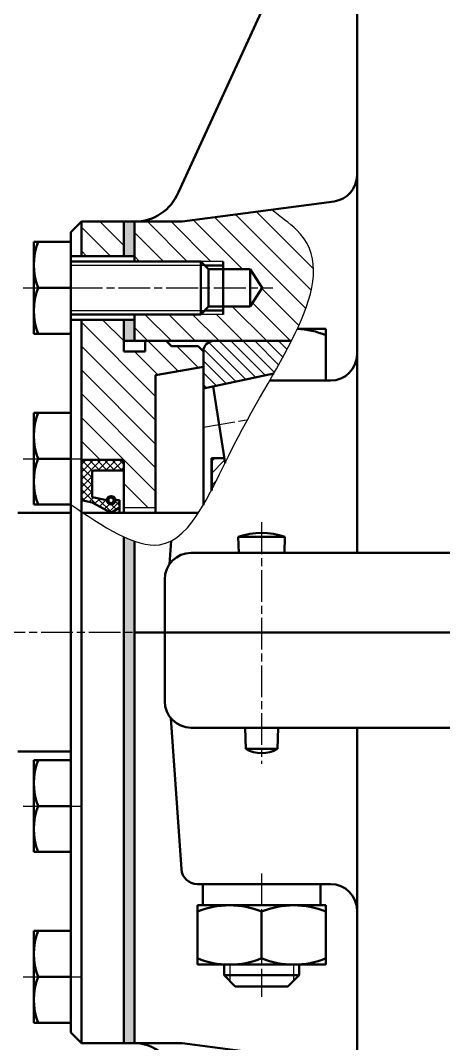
# Model space of a CAD drawing. Header units: millimetres. Extents: x -11122 to -2883, y -3177 to -1688.
# Drawn here: x -3294.5 to -3214.7, y -2631.9 to -2438.9 of the extents above; entities that cross this region are included whole.
import ezdxf

# ---------------------------------------------------------------- set-up
doc = ezdxf.new("R2010")
doc.units = ezdxf.units.MM
doc.header["$LTSCALE"] = 0.5
doc.linetypes.add('AM_ISO08W050', pattern=[18, 12, -1.5, 3, -1.5])
doc.linetypes.add('AM_ISO08W050x2', pattern=[9, 6, -0.75, 1.5, -0.75])
for name, color, linetype, lineweight in [('AM_0', 7, 'Continuous', 50), ('AM_0N', 7, 'Continuous', 50), ('AM_4', 3, 'Continuous', 25), ('AM_7', 4, 'AM_ISO08W050', 25), ('AM_8N', 1, 'Continuous', 25), ('duong_dam', 7, 'Continuous', 50), ('nét đậm', 7, 'Continuous', 50)]:
    doc.layers.add(name, color=color, linetype=linetype, lineweight=lineweight)
pattern_1 = [(135, (0, 0), (-2.245064030267288, -2.245064030267288), [])]

msp = doc.modelspace()

# ---------------------------------------------------------------- hatches: boundary and pattern name
at = {"layer": 'AM_0'}
h = msp.add_hatch(color=4, dxfattribs=at)
h.dxf.hatch_style = 1
h.paths.add_polyline_path([(-3272.997706644492, -2476.81015556756), (-3274.997706644492, -2476.81015556756), (-3274.997706644492, -2483.310155567562), (-3272.997706644492, -2483.310155567562)])
h = msp.add_hatch(color=4, dxfattribs=at)
h.dxf.hatch_style = 1
h.paths.add_polyline_path([(-3272.997706644492, -2495.310155567562), (-3274.997706644492, -2495.310155567562), (-3274.997706644492, -2499.31015556756), (-3272.997706644492, -2499.31015556756)])
h = msp.add_hatch(color=4, dxfattribs=at)
h.dxf.hatch_style = 1
edge = h.paths.add_edge_path()
edge.add_spline(control_points=[(-3272.99770664449, -2537.115731841429), (-3273.650396036097, -2536.887767792009), (-3274.317939845658, -2536.611840888912), (-3274.997706644491, -2536.296447650097)], knot_values=[10.35558727628461, 10.35558727628461, 10.35558727628461, 10.35558727628461, 12.58499194902146, 12.58499194902146, 12.58499194902146, 12.58499194902146], degree=3, periodic=0)
edge.add_line((-3274.997706644491, -2536.296447650097), (-3274.997706644491, -2554.310155567562))
edge.add_line((-3274.997706644491, -2554.310155567562), (-3272.997706644491, -2554.310155567562))
edge.add_line((-3272.997706644491, -2554.310155567562), (-3272.997706644491, -2537.115731841429))
h = msp.add_hatch(color=4, dxfattribs=at)
h.dxf.hatch_style = 1
h.paths.add_polyline_path([(-3272.997706644491, -2554.310155567562), (-3274.997706644491, -2554.310155567562), (-3274.997706644491, -2631.810155567561), (-3272.997706644491, -2631.810155567561)])
at = {"layer": 'AM_7'}
h = msp.add_hatch(dxfattribs=at)
h.set_pattern_fill('ANSI31', color=256, angle=90)
h.set_pattern_definition(pattern_1)
edge = h.paths.add_edge_path()
edge.add_spline(control_points=[(-3242.262882414111, -2497.035953406101), (-3238.797066228366, -2489.583630675783), (-3237.190826732028, -2481.280755434787), (-3245.544095317766, -2475.901433009336), (-3247.059116045538, -2474.555938790736)], knot_values=[62.19194373893563, 62.19194373893563, 62.19194373893563, 62.19194373893563, 84.16502906134838, 90.14529633920203, 90.14529633920304, 90.14529633920304, 90.14529633920304], degree=3, periodic=0)
edge.add_line((-3247.059116045538, -2474.555938790735), (-3263.997706644512, -2476.810155567563))
edge.add_line((-3263.997706644512, -2476.810155567563), (-3270.00158690351, -2476.810155567563))
edge.add_line((-3270.00158690351, -2476.810155567563), (-3272.997706644492, -2476.810155567562))
edge.add_line((-3272.997706644492, -2476.810155567562), (-3272.997706644492, -2484.310155567562))
edge.add_line((-3272.997706644492, -2484.310155567562), (-3260.497706644492, -2484.310155567562))
edge.add_line((-3260.497706644492, -2484.310155567562), (-3256.28103954449, -2484.310155567562))
edge.add_line((-3256.28103954449, -2484.310155567562), (-3256.281039544491, -2485.060150988085))
edge.add_line((-3256.281039544491, -2485.060150988085), (-3256.281038621762, -2485.758658538084))
edge.add_line((-3256.281038621762, -2485.758658538084), (-3251.161642036468, -2485.758651775348))
edge.add_line((-3251.161642036468, -2485.758651775348), (-3248.895428529579, -2489.284395091577))
edge.add_line((-3248.895428529579, -2489.284395091577), (-3251.161632721431, -2492.810145216084))
edge.add_line((-3251.161632721431, -2492.810145216084), (-3256.281029306724, -2492.810151978822))
edge.add_line((-3256.281029306724, -2492.810151978822), (-3256.281028315973, -2493.560150988082))
edge.add_line((-3256.281028315973, -2493.560150988082), (-3256.281028315973, -2494.310155567562))
edge.add_line((-3256.281028315973, -2494.310155567562), (-3260.497706644492, -2494.310155567562))
edge.add_line((-3260.497706644492, -2494.310155567562), (-3272.997706644492, -2494.310155567562))
edge.add_line((-3272.997706644492, -2494.310155567562), (-3272.997706644492, -2499.31015556756))
edge.add_line((-3272.997706644492, -2499.31015556756), (-3244.105197488115, -2499.31015556756))
edge.add_line((-3244.105197488115, -2499.31015556756), (-3243.370660951839, -2499.310155567553))
edge.add_spline(control_points=[(-3243.370660951839, -2499.310155567553), (-3242.98423492132, -2498.54809651663), (-3242.615828018837, -2497.794390148751), (-3242.269377111218, -2497.049914081301)], knot_values=[59.98348533503295, 59.98348533503295, 59.98348533503295, 59.98348533503295, 62.17822384105398, 62.17822384105398, 62.17822384105398, 62.17822384105398], degree=3, periodic=0)
edge.add_spline(control_points=[(-3242.269377111218, -2497.049914081301), (-3242.267211353857, -2497.045260162125), (-3242.265046454501, -2497.040606603653), (-3242.262882414111, -2497.035953406101)], knot_values=[62.17822384105398, 62.17822384105398, 62.17822384105398, 62.17822384105398, 62.19194373893563, 62.19194373893563, 62.19194373893563, 62.19194373893563], degree=3, periodic=0)
h = msp.add_hatch(dxfattribs=at)
h.set_pattern_fill('ANSI31', color=256, angle=90)
h.set_pattern_definition(pattern_1)
h.paths.add_polyline_path([(-3274.997706644492, -2476.81015556756), (-3282.997706644492, -2476.81015556756), (-3282.997706644492, -2483.310155567562), (-3274.997706644492, -2483.310155567562)])
h = msp.add_hatch(dxfattribs=at)
h.set_pattern_fill('ANSI31', color=256, angle=90)
h.set_pattern_definition(pattern_1)
h.paths.add_polyline_path([(-3268.997706644492, -2505.783598393918), (-3259.997706644584, -2504.196655567558), (-3259.997706644584, -2501.31015556756), (-3260.997706644585, -2500.31015556756), (-3265.997706644492, -2500.31015556756), (-3266.997706644492, -2499.31015556756), (-3270.997706644492, -2499.31015556756), (-3270.997706644492, -2501.31015556756), (-3274.997706644492, -2501.31015556756), (-3274.997706644492, -2495.310155567562), (-3282.997706644491, -2495.310155567562), (-3282.997706644491, -2521.783768484253), (-3274.997706644492, -2521.783768484253), (-3274.997706644492, -2530.783768484253), (-3268.997706644492, -2530.783768484255)])
h = msp.add_hatch(dxfattribs=at)
h.set_pattern_fill('ANSI31', color=256, scale=0.5, angle=90)
h.set_pattern_definition([(135, (0, 0), (-1.122532015133644, -1.122532015133644), [])])
edge = h.paths.add_edge_path()
edge.add_spline(control_points=[(-3246.701102509636, -2505.443589207935), (-3245.514678808155, -2503.352463788048), (-3244.381071818563, -2501.302756182746), (-3243.370660951839, -2499.310155567553)], knot_values=[54.24477349637938, 54.24477349637938, 54.24477349637938, 54.24477349637938, 59.98348533503295, 59.98348533503295, 59.98348533503295, 59.98348533503295], degree=3, periodic=0)
edge.add_line((-3243.370660951838, -2499.310155567553), (-3257.997706644584, -2499.310155567553))
edge.add_arc((-3257.997706644584, -2501.310155567553), 2, 90, 180)
edge.add_line((-3259.997706644584, -2501.310155567553), (-3259.997706644584, -2508.310155567553))
edge.add_line((-3259.997706644584, -2508.310155567553), (-3246.701102509636, -2505.443589207935))
h = msp.add_hatch(dxfattribs=at)
h.set_pattern_fill('ANSI31', color=256, scale=0.5)
h.set_pattern_definition([(45, (0, 0), (-1.122532015133644, 1.122532015133644), [])])
edge = h.paths.add_edge_path()
edge.add_line((-3255.901417885186, -2522.400678718726), (-3256.049742132963, -2521.449507102764))
edge.add_line((-3256.049742132963, -2521.449507102764), (-3258.465088855341, -2521.449507102764))
edge.add_line((-3258.465088855341, -2521.449507102764), (-3258.465088855341, -2527.517991613278))
edge.add_spline(control_points=[(-3258.465088855341, -2527.517991613278), (-3257.61773286719, -2525.901876460969), (-3256.77262864397, -2524.175692539767), (-3255.901417885186, -2522.400678718727)], knot_values=[34.46623545732759, 34.46623545732759, 34.46623545732759, 34.46623545732759, 39.21529286257157, 39.21529286257157, 39.21529286257157, 39.21529286257157], degree=3, periodic=0)

# ---------------------------------------------------------------- linework, layer by layer
msp.add_line((-3259.997706644592, -2501.310155567553), (-3259.997706644592, -2504.196655567553))
at = {"layer": 'AM_0', "lineweight": 50}
for p, q in [((-3230.997706644486, -2539.310155567563), (-3230.997706644486, -2398.75196984409)), ((-3284.997706644492, -2480.649901529718), (-3291.997706644493, -2480.649901529718)), ((-3291.997706644493, -2480.649901529718), (-3291.997706644493, -2489.310155567562)), ((-3284.997706644492, -2497.970409605407), (-3284.997706644492, -2480.649901529718)), ((-3284.997706644492, -2497.968789468036), (-3284.997706644492, -2480.651521667086)), ((-3284.997706644492, -2484.310155567562), (-3283.997706644492, -2484.310155567562)), ((-3284.997706644492, -2494.310155567561), (-3284.997706644492, -2484.310155567561)), ((-3291.997706644493, -2489.310155567562), (-3291.997706644493, -2497.970409605407)), ((-3291.139842268224, -2489.310155567562), (-3284.997706644492, -2489.310155567562)), ((-3284.997706644492, -2494.310155567562), (-3283.997706644492, -2494.310155567562)), ((-3291.997706644492, -2497.970409605407), (-3284.997706644492, -2497.970409605407)), ((-3236.873350991505, -2497.0359534061), (-3242.26288241411, -2497.0359534061)), ((-3242.262882414109, -2497.0359534061), (-3236.873350991505, -2497.0359534061)), ((-3236.873350991505, -2506.835953406101), (-3236.873350991505, -2497.0359534061)), ((-3284.997706644491, -2512.877879562165), (-3291.997706644493, -2512.877879562165)), ((-3291.997706644493, -2512.877879562165), (-3291.997706644493, -2521.538133600009)), ((-3284.997706644491, -2530.198387637854), (-3284.997706644491, -2512.877879562165)), ((-3284.997706644491, -2530.468789468036), (-3284.997706644491, -2513.151521667086)), ((-3291.997706644493, -2521.538133600009), (-3291.997706644493, -2530.198387637854)), ((-3291.139842268223, -2521.538133600009), (-3284.997706644491, -2521.538133600009)), ((-3291.997706644491, -2530.198387637854), (-3284.997706644491, -2530.198387637854)), ((-3291.997706644491, -2578.421923497267), (-3284.997706644491, -2578.421923497267)), ((-3291.997706644493, -2587.082177535111), (-3291.997706644493, -2578.421923497267)), ((-3284.997706644491, -2595.468789468036), (-3284.997706644491, -2578.151521667086)), ((-3291.997706644493, -2595.742431572956), (-3291.997706644493, -2587.082177535111)), ((-3291.139842268223, -2587.082177535111), (-3284.997706644491, -2587.082177535111)), ((-3284.997706644491, -2595.742431572956), (-3291.997706644493, -2595.742431572956)), ((-3261.147706644483, -2601.81015556756), (-3235.997706644486, -2601.81015556756)), ((-3248.997706644484, -2605.81015556756), (-3261.122062297466, -2605.81015556756)), ((-3261.122062297466, -2605.81015556756), (-3261.122062297466, -2617.01015556756)), ((-3236.873350991501, -2605.81015556756), (-3248.997706644484, -2605.81015556756)), ((-3236.873350991501, -2605.81015556756), (-3236.873350991502, -2617.01015556756)), ((-3248.997706644484, -2607.011165694336), (-3248.997706644484, -2615.809145440783)), ((-3291.997706644492, -2610.649901529714), (-3284.997706644492, -2610.649901529714)), ((-3291.997706644493, -2619.310155567558), (-3291.997706644493, -2610.649901529714)), ((-3284.997706644491, -2627.968789468036), (-3284.997706644491, -2610.651521667086)), ((-3261.122062297466, -2617.01015556756), (-3236.873350991502, -2617.01015556756)), ((-3256.062643863387, -2617.01015556756), (-3256.062643863388, -2619.010155567376)), ((-3241.932769425585, -2617.01015556756), (-3241.932769425584, -2619.010155567376)), ((-3291.997706644493, -2627.970409605403), (-3291.997706644493, -2619.310155567558)), ((-3291.139842268224, -2619.310155567558), (-3284.997706644492, -2619.310155567558)), ((-3256.062643863389, -2619.010155567378), (-3253.96264386339, -2621.110155567376)), ((-3256.062643863387, -2619.010155567377), (-3241.932769425584, -2619.010155567376)), ((-3241.932769425584, -2619.010155567376), (-3244.032769425584, -2621.110155567376)), ((-3284.997706644492, -2627.970409605403), (-3291.997706644493, -2627.970409605403))]:
    msp.add_line(p, q, dxfattribs=at)
at = {"layer": 'AM_0'}
for p, q in [((-3264.687949817657, -2471.266735015349), (-3232.278749182161, -2400.556498652123)), ((-3263.997706644488, -2476.81015556756), (-3235.338113351568, -2472.996087588263)), ((-3282.997706644492, -2476.81015556756), (-3284.997706644492, -2478.81015556756)), ((-3282.997706644492, -2476.81015556756), (-3270.00158690351, -2476.81015556756)), ((-3282.997706644492, -2483.310155567562), (-3282.997706644492, -2476.81015556756)), ((-3282.997706644492, -2476.81015556756), (-3272.997706644492, -2476.81015556756)), ((-3274.997706644492, -2476.81015556756), (-3274.997706644492, -2483.310155567562)), ((-3272.997706644492, -2484.310155567562), (-3272.997706644492, -2476.81015556756)), ((-3270.00158690351, -2476.810155567563), (-3263.997706644488, -2476.810155567563)), ((-3284.997706644491, -2629.810155567561), (-3284.997706644492, -2478.81015556756)), ((-3284.997706644492, -2531.81015556756), (-3284.997706644492, -2478.81015556756)), ((-3272.997706644492, -2483.310155567562), (-3284.997706644492, -2483.310155567562)), ((-3260.497706644492, -2484.310155567562), (-3283.997706644492, -2484.310155567562)), ((-3260.497706644492, -2484.310155567562), (-3258.997706644492, -2485.810155567562)), ((-3260.497706644492, -2494.310155567562), (-3260.497706644492, -2484.310155567562)), ((-3256.281039544491, -2485.060150988085), (-3256.28103954449, -2484.310155567562)), ((-3256.281039544491, -2485.060150988085), (-3259.747706644492, -2485.060155567562)), ((-3258.997706644492, -2492.810155567562), (-3258.997706644492, -2485.810155567562)), ((-3260.497706644492, -2494.310155567562), (-3258.997706644492, -2492.810155567562)), ((-3256.281028315973, -2493.560150988082), (-3259.747697837805, -2493.560155567562)), ((-3256.281028315973, -2493.560150988082), (-3256.281028315973, -2494.310155567562)), ((-3284.997706644491, -2495.310155567562), (-3272.997706644492, -2495.310155567562)), ((-3283.997706644492, -2494.310155567562), (-3260.497706644492, -2494.310155567562)), ((-3282.997706644491, -2631.810155567561), (-3282.997706644491, -2495.310155567562)), ((-3274.997706644492, -2495.310155567562), (-3274.997706644492, -2501.31015556756)), ((-3272.997706644492, -2499.31015556756), (-3272.997706644492, -2494.310155567562)), ((-3274.987599883502, -2499.31015556756), (-3244.105197488115, -2499.31015556756)), ((-3270.997706644492, -2501.31015556756), (-3270.997706644492, -2499.31015556756)), ((-3266.997706644492, -2499.31015556756), (-3265.997706644492, -2500.31015556756)), ((-3243.370660951804, -2499.310155567553), (-3257.997706644584, -2499.310155567553)), ((-3274.997706644492, -2501.31015556756), (-3270.997706644492, -2501.31015556756)), ((-3265.997706644492, -2500.31015556756), (-3260.997706644592, -2500.31015556756)), ((-3260.997706644592, -2500.31015556756), (-3259.997706644592, -2501.31015556756)), ((-3260.997706644592, -2500.310155567553), (-3259.997706644592, -2501.310155567553)), ((-3259.997706644584, -2501.31015556756), (-3259.997706644584, -2504.196655567558)), ((-3259.997706644584, -2501.310155567553), (-3259.997706644584, -2530.292891059578)), ((-3259.997706644592, -2504.196655567559), (-3268.997706644492, -2505.783598393918)), ((-3259.997706644584, -2508.310155567553), (-3246.701102509635, -2505.443589207935)), ((-3268.997706644492, -2505.783598393918), (-3268.997706644492, -2531.783768484255)), ((-3247.47995077778, -2506.810155567562), (-3235.997706644486, -2506.810155567561)), ((-3236.847706644489, -2506.810155567561), (-3247.47995077778, -2506.810155567561)), ((-3258.160438194903, -2507.914065567581), (-3255.901417885186, -2522.400678718727)), ((-3284.997706644491, -2531.927848602575), (-3284.997706644491, -2521.538133600009)), ((-3256.049742132964, -2521.449507102764), (-3258.465088855341, -2521.449507102764)), ((-3294.997706644488, -2531.783768484252), (-3284.997706644491, -2531.783768484254)), ((-3282.644254378498, -2531.783768484254), (-3260.917192805467, -2531.783768484256)), ((-3274.997706644491, -2631.810155567561), (-3274.997706644491, -2536.296447650097)), ((-3253.292701509778, -2539.310155567563), (-3253.397713898393, -2536.309781569173)), ((-3253.397710158409, -2536.310155567563), (-3244.597710158409, -2536.310155567563)), ((-3244.702710158409, -2539.310155567563), (-3244.597710158409, -2536.310155567563)), ((-3272.997706644491, -2631.810155567561), (-3272.997706644491, -2537.115731841429)), ((-3272.997706644492, -2601.81015556756), (-3272.997706644492, -2537.197215353587)), ((-3272.997706644492, -2537.197215353586), (-3272.997706644491, -2631.810155567561)), ((-3266.382183535537, -2541.439415519829), (-3266.074445740803, -2537.068826244688)), ((-3262.288425900022, -2539.310155567563), (-3129.109275239067, -2539.310155567563)), ((-3267.288425900022, -2567.310155567562), (-3267.288425900022, -2544.310155567562)), ((-3272.997706644492, -2554.310155567562), (-3100.997706644582, -2554.310155567563)), ((-3266.149390459886, -2570.487096339353), (-3264.140297607403, -2599.020867049579)), ((-3262.288425900022, -2572.310155567564), (-3111.70698738895, -2572.310155567563)), ((-3251.997710158409, -2576.310155567563), (-3252.137709223422, -2572.310155567563)), ((-3245.997710158409, -2576.310155567563), (-3245.85771015841, -2572.310155567563)), ((-3230.997706644486, -2731.310155567564), (-3230.997706644485, -2572.310155567563)), ((-3294.997706644488, -2576.783907009549), (-3284.997706644492, -2576.783907009549)), ((-3284.997706644491, -2587.082177535122), (-3284.997706644491, -2576.692462532556)), ((-3251.997710158409, -2576.310155567563), (-3245.997710158409, -2576.310155567563)), ((-3260.122062297466, -2605.81015556756), (-3260.122062297466, -2601.81015556756)), ((-3237.873350991501, -2605.810155567524), (-3237.873350991513, -2601.810155567525)), ((-3253.962643863389, -2621.110155567376), (-3244.032769425584, -2621.110155567376)), ((-3282.997706644491, -2631.810155567561), (-3284.997706644491, -2629.810155567561)), ((-3282.997706644491, -2631.810155567561), (-3272.997706644491, -2631.810155567561)), ((-3272.997706644491, -2631.810155567561), (-3263.997706644488, -2631.810155567561)), ((-3263.997706644488, -2631.810155567561), (-3235.338113351568, -2635.624223546859))]:
    msp.add_line(p, q, dxfattribs=at)
at = {"layer": 'AM_0', "lineweight": 25}
for p, q in [((-3239.061571779694, -2506.810155567562), (-3239.061571779694, -2506.835953406101)), ((-3274.997706644492, -2521.783768484253), (-3282.997706644492, -2521.783768484253)), ((-3274.997706644492, -2531.783768484253), (-3274.997706644492, -2521.783768484253)), ((-3274.997706644491, -2530.783768484253), (-3268.997706644491, -2530.783768484255)), ((-3261.14770664449, -2601.810155567563), (-3236.847706644488, -2601.810155567563))]:
    msp.add_line(p, q, dxfattribs=at)
at = {"layer": 'AM_0', "lineweight": 53}
msp.add_line((-3258.465088855341, -2521.449507102764), (-3258.465088855341, -2527.517991613283), dxfattribs=at)
at = {"layer": 'AM_0'}
for centre, radius, start, end in [((-3235.997706644486, -2468.039784864666), 5, 277.5804783527762, 0), ((-3272.997706644492, -2467.81015556756), 9.00000000000341, 270, 337.4143317024418), ((-3257.997706644584, -2501.310155567553), 2, 90, 180), ((-3235.997706644486, -2501.810155567561), 5, 270, 0), ((-3248.998237280005, -2548.668888248358), 13.11879996124785, 70.4009036562778, 109.5942262254838), ((-3262.288425900022, -2544.310155567562), 5, 90, 180), ((-3262.288425900022, -2567.310155567562), 5, 180, 270), ((-3248.997710158409, -2571.085155567564), 6.024999999999999, 240.1371656437266, 299.8628343562734), ((-3272.997706644491, -2639.44041637179), 7.630260804231188, 350.5830067220124, 90)]:
    msp.add_arc(centre, radius, start, end, dxfattribs=at)
at = {"layer": 'AM_0', "lineweight": 50}
for centre, radius, start, end in [((-3280.640473597457, -2484.98002854864), 11.3572330470354, 157.5878752087445, 202.4121247912555), ((-3280.640473597454, -2493.640282586484), 11.35723304703876, 157.5878752087445, 202.4121247912555), ((-3242.935528817995, -2512.936079671949), 15.90012626584843, 67.58787520874867, 87.59883316015997), ((-3280.640473597457, -2517.208006581087), 11.3572330470354, 157.5878752087445, 202.4121247912555), ((-3280.640473597453, -2525.868260618931), 11.35723304703876, 157.5878752087445, 202.4121247912555), ((-3280.640473597453, -2582.752050516189), 11.35723304703876, 157.5878752087445, 202.4121247912555), ((-3280.640473597457, -2591.412304554033), 11.3572330470354, 157.5878752087445, 202.4121247912555), ((-3261.147706644483, -2598.810155567558), 3, 184.0276090516666, 270), ((-3235.997706644486, -2606.81015556756), 5, 0, 90), ((-3255.059884470974, -2621.710281833408), 15.90012626584843, 67.58787520874867, 112.4121247912513), ((-3242.935528817993, -2621.710281833406), 15.90012626584642, 67.58787520874867, 112.4121247912513), ((-3280.640473597454, -2614.980028548636), 11.35723304703876, 157.5878752087445, 202.4121247912555), ((-3255.059884470974, -2601.110029301711), 15.90012626584843, 247.5878752087486, 292.4121247912513), ((-3242.935528817993, -2601.110029301713), 15.90012626584642, 247.5878752087486, 292.4121247912513), ((-3280.640473597457, -2623.64028258648), 11.3572330470354, 157.5878752087445, 202.4121247912555)]:
    msp.add_arc(centre, radius, start, end, dxfattribs=at)
at = {"layer": 'AM_0N', "lineweight": 50}
msp.add_line((-3282.997706644492, -2522.183768484253), (-3282.997706644492, -2523.783768484253), dxfattribs=at)
at = {"layer": 'AM_0N'}
for p, q in [((-3275.397706644491, -2521.783768484253), (-3282.597706644491, -2521.783768484253)), ((-3274.997706644492, -2529.383768484253), (-3274.997706644492, -2522.183768484253)), ((-3282.997706644492, -2523.783768484253), (-3282.997706644492, -2531.783768484253)), ((-3280.997706644492, -2524.183768484253), (-3280.997706644493, -2528.823768484253)), ((-3280.597706644492, -2523.783768484253), (-3274.997706644492, -2523.783768484254)), ((-3280.997706644493, -2528.823768484253), (-3278.197706644492, -2529.383768484253)), ((-3282.997706644493, -2529.383768484252), (-3280.997706644493, -2529.783768484253)), ((-3280.997706644493, -2529.783768484253), (-3277.397706644494, -2531.783768484253)), ((-3277.397706644494, -2531.783768484253), (-3275.797706644493, -2530.783768484254)), ((-3276.597706644493, -2529.383768484253), (-3275.797706644493, -2529.383768484254)), ((-3275.797706644493, -2530.783768484254), (-3275.797706644493, -2529.383768484254)), ((-3275.797706644493, -2530.783768484254), (-3275.797706644494, -2531.783768484254)), ((-3274.997706644492, -2529.383768484253), (-3274.997706644492, -2531.783768484253))]:
    msp.add_line(p, q, dxfattribs=at)
msp.add_circle((-3277.397706644493, -2529.383768484253), 0.52, dxfattribs=at)
for centre, radius, start, end in [((-3282.597706644492, -2522.183768484253), 0.4, 90, 180), ((-3275.397706644492, -2522.183768484254), 0.4, 0, 90), ((-3280.597706644492, -2524.183768484253), 0.4, 90, 180), ((-3277.397706644493, -2529.383768484253), 0.8, 0, 180), ((-3277.397706644493, -2529.383768484253), 0.8, 180, 0)]:
    msp.add_arc(centre, radius, start, end, dxfattribs=at)
at = {"layer": 'AM_4'}
for p, q in [((-3256.28103954449, -2484.310155567562), (-3260.497706644491, -2484.310155567562)), ((-3259.747706644492, -2485.060155567562), (-3284.997706644492, -2485.060155567562)), ((-3284.997706644492, -2493.560155567562), (-3259.747706644492, -2493.560155567562)), ((-3256.281028315973, -2494.310155567562), (-3260.497706644492, -2494.310155567562))]:
    msp.add_line(p, q, dxfattribs=at)
at = {"layer": 'AM_4', "lineweight": 25}
for p, q in [((-3255.012643863388, -2617.010155567561), (-3255.012643863388, -2620.060155567377)), ((-3242.982769425585, -2617.010155567561), (-3242.982769425585, -2620.060155567377))]:
    msp.add_line(p, q, dxfattribs=at)
msp.add_open_spline([(-3284.997706644491, -2530.198387637854), (-3278.929318594562, -2534.307304890632), (-3264.503219951369, -2544.075244105721), (-3252.728093857399, -2511.140927060055), (-3231.654635603859, -2484.845941539088), (-3245.544095317766, -2475.901433009336), (-3247.059116045538, -2474.555938790736)], degree=3, knots=[0, 0, 0, 0, 18.36810621611512, 43.66565057838621, 84.16502906134838, 90.14529633920203, 90.14529633920304, 90.14529633920304, 90.14529633920304], dxfattribs=at)
at = {"layer": 'AM_7'}
for p, q in [((-3293.997706644493, -2489.284395091577), (-3246.895428529579, -2489.284395091577)), ((-3248.997678269508, -2533.550088298958), (-3248.997711622544, -2579.110155567563)), ((-3023.622703571143, -2554.310155567562), (-3386.593530269522, -2554.310155567562)), ((-3248.99770664449, -2599.81015556756), (-3248.997706644491, -2623.110155567376))]:
    msp.add_line(p, q, dxfattribs=at)
at = {"layer": 'AM_7', "lineweight": 25}
msp.add_line((-3259.997706644584, -2515.572307077306), (-3251.729442242827, -2514.206183223739), dxfattribs=at)
at = {"layer": 'AM_7', "linetype": 'AM_ISO08W050x2'}
for p, q in [((-3293.997706644493, -2521.538133600009), (-3282.997706644493, -2521.538133600009)), ((-3293.997706644493, -2587.082177535111), (-3282.997706644492, -2587.082177535111)), ((-3293.997706644493, -2619.310155567558), (-3282.997706644492, -2619.310155567558))]:
    msp.add_line(p, q, dxfattribs=at)
at = {"layer": 'AM_8N'}
for p, q in [((-3282.997706644492, -2525.48730392797), (-3279.294171200774, -2521.783768484253)), ((-3282.997706644493, -2524.073090365598), (-3280.708384763147, -2521.783768484253)), ((-3282.997706644492, -2522.658876803224), (-3282.12259832552, -2521.783768484253)), ((-3280.85235420234, -2523.875297057243), (-3282.85235420234, -2521.875297057242)), ((-3279.529669212957, -2523.783768484253), (-3281.529669212957, -2521.783768484253)), ((-3278.115455650583, -2523.783768484253), (-3280.115455650583, -2521.783768484253)), ((-3279.879957638401, -2523.783768484253), (-3277.879957638401, -2521.783768484253)), ((-3276.70124208821, -2523.783768484253), (-3278.70124208821, -2521.783768484253)), ((-3278.465744076027, -2523.783768484253), (-3276.465744076027, -2521.783768484253)), ((-3275.287028525838, -2523.783768484254), (-3277.287028525838, -2521.783768484253)), ((-3277.051530513655, -2523.783768484253), (-3275.143059086644, -2521.875297057243)), ((-3274.997706644492, -2522.658876803226), (-3275.872814963464, -2521.783768484254)), ((-3280.997706644492, -2525.144158177464), (-3282.997706644492, -2523.144158177463)), ((-3280.997706644493, -2526.558371739837), (-3282.997706644492, -2524.558371739837)), ((-3282.997706644493, -2526.901517490343), (-3280.997706644492, -2524.901517490344)), ((-3275.637316951282, -2523.783768484254), (-3274.997706644492, -2523.144158177464)), ((-3280.997706644493, -2527.97258530221), (-3282.997706644492, -2525.972585302209)), ((-3282.997706644493, -2528.315731052717), (-3280.997706644493, -2526.315731052717)), ((-3280.104525000235, -2530.279980508841), (-3282.997706644493, -2527.386798864582)), ((-3282.269261572872, -2529.529457498576), (-3282.997706644493, -2528.801012426956)), ((-3282.709226535461, -2529.441464506058), (-3280.997706644493, -2527.72994461509)), ((-3281.530715233484, -2529.677166766454), (-3280.730715233484, -2528.877166766455)), ((-3280.49974740876, -2530.060412504104), (-3279.552203931506, -2529.11286902685)), ((-3277.267747763236, -2531.702544183468), (-3279.933727666939, -2529.036564279764)), ((-3279.590610118664, -2530.56548877638), (-3278.373692629529, -2529.348571287246)), ((-3278.681472828566, -2531.070565048656), (-3277.724766546565, -2530.113858766655)), ((-3277.772335538471, -2531.575641320933), (-3275.797706644493, -2529.601012426957)), ((-3276.397462494083, -2531.158615890247), (-3277.372700803144, -2530.183377581187)), ((-3275.797706644493, -2530.344158177465), (-3276.611291735669, -2529.530573086288))]:
    msp.add_line(p, q, dxfattribs=at)
at = {"layer": 'duong_dam'}
for p, q in [((-3248.895428529579, -2489.284395091577), (-3251.161642036468, -2485.758651775348)), ((-3251.1616323271, -2492.810144602586), (-3248.895428529579, -2489.284395091577))]:
    msp.add_line(p, q, dxfattribs=at)
at = {"layer": 'nét đậm'}
for p, q in [((-3259.049198171758, -2485.758662194829), (-3251.161642036468, -2485.758651775348)), ((-3256.281035141151, -2488.393484738083), (-3256.281039544491, -2485.060150988085)), ((-3256.281038621762, -2485.758658538084), (-3256.281028315973, -2493.560150988082)), ((-3251.161632721431, -2492.810145216084), (-3251.161642036468, -2485.758651775349)), ((-3259.049191210521, -2492.810155635573), (-3251.161632721431, -2492.810145216084))]:
    msp.add_line(p, q, dxfattribs=at)

doc.saveas('drawing.dxf')
